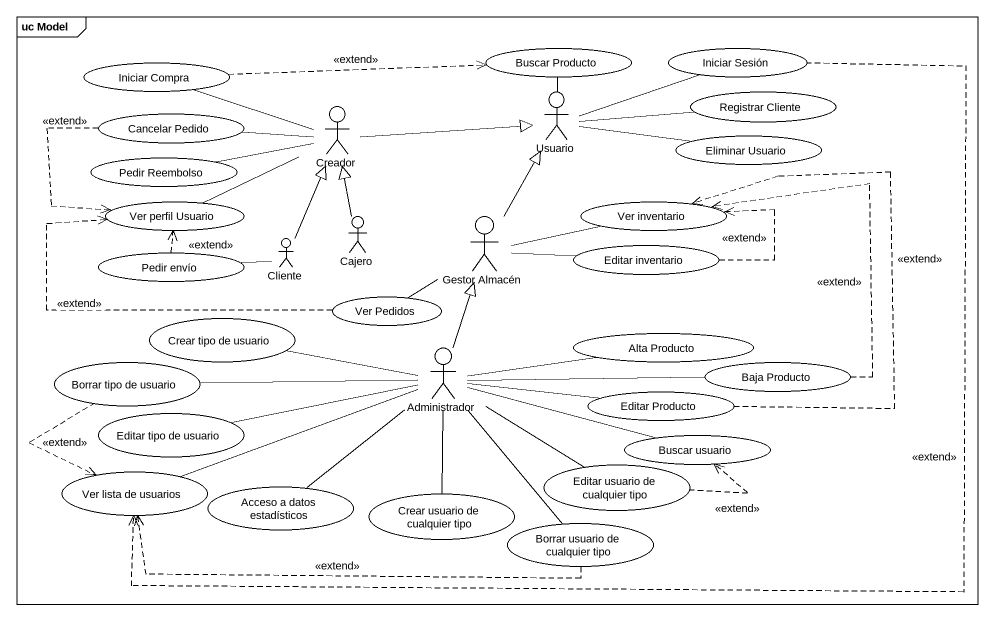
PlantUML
@startuml
mainframe uc Model
usecase "Iniciar Compra" as Iniciar_Compra
usecase "Buscar Producto" as Buscar_Producto
usecase "Iniciar Sesión" as Iniciar_Sesión
usecase "Cancelar Pedido" as Cancelar_Pedido
actor Creador
actor Usuario
usecase "Registrar Cliente" as Registrar_Cliente
usecase "Pedir Reembolso" as Pedir_Reembolso
usecase "Eliminar Usuario" as Eliminar_Usuario
usecase "Ver perfil Usuario" as Ver_perfil_Usuario
actor Cajero
actor "Gestor Almacén" as Gestor_Almacén
usecase "Ver inventario" as Ver_inventario
usecase "Pedir envío" as Pedir_envío
actor Cliente
usecase "Editar inventario" as Editar_inventario
usecase "Ver Pedidos" as Ver_Pedidos
usecase "Borrar tipo de usuario" as Borrar_tipo_de_usuario
usecase "Crear tipo de usuario" as Crear_tipo_de_usuario
actor Administrador
usecase "Alta Producto" as Alta_Producto
usecase "Baja Producto" as Baja_Producto
usecase "Editar Producto" as Editar_Producto
usecase "Editar tipo de usuario" as Editar_tipo_de_usuario
usecase "Buscar usuario" as Buscar_usuario
usecase "Ver lista de usuarios" as Ver_lista_de_usuarios
usecase "Acceso a datos estadísticos" as Acceso_a_datos_estadísticos
usecase "Crear usuario de cualquier tipo" as Crear_usuario_de_cualquier
usecase "Editar usuario de cualquier tipo" as Editar_usuario_de_cualquier
usecase "Borrar usuario de cualquier tipo" as Borrar_usuario_de_cualquier
Iniciar_Compra .right.> Buscar_Producto : <<extend>>
Iniciar_Compra -right- Creador
Iniciar_Sesión ..> Ver_lista_de_usuarios : <<extend>>
Cancelar_Pedido -right- Creador
Cancelar_Pedido ..> Ver_perfil_Usuario : <<extend>>
Creador -right-|> Usuario
Usuario -up- Buscar_Producto
Usuario -right- Iniciar_Sesión
Usuario -right- Registrar_Cliente
Usuario -right- Eliminar_Usuario
Pedir_Reembolso -right- Creador
Ver_perfil_Usuario -right- Creador
Cajero -up-|> Creador
Gestor_Almacén -up-|> Usuario
Gestor_Almacén -right- Ver_inventario
Gestor_Almacén -right- Editar_inventario
Gestor_Almacén -- Ver_Pedidos
Pedir_envío .up.> Ver_perfil_Usuario : <<extend>>
Pedir_envío -right- Cliente
Cliente -up-|> Creador
Editar_inventario .up.> Ver_inventario : <<extend>>
Ver_Pedidos .left.> Ver_perfil_Usuario : <<extend>>
Borrar_tipo_de_usuario ..> Ver_lista_de_usuarios : <<extend>>
Administrador -up-|> Gestor_Almacén
Administrador -left- Borrar_tipo_de_usuario
Administrador -left- Crear_tipo_de_usuario
Administrador -right- Alta_Producto
Administrador -right- Baja_Producto
Administrador -right- Editar_Producto
Administrador -left- Editar_tipo_de_usuario
Administrador -right- Buscar_usuario
Administrador -- Acceso_a_datos_estadísticos
Administrador -- Crear_usuario_de_cualquier
Administrador -- Editar_usuario_de_cualquier
Administrador -- Borrar_usuario_de_cualquier
Baja_Producto .up.> Ver_inventario : <<extend>>
Editar_Producto .up.> Ver_inventario : <<extend>>
Ver_lista_de_usuarios -right- Administrador
Editar_usuario_de_cualquier .right.> Buscar_usuario : <<extend>>
Borrar_usuario_de_cualquier .left.> Ver_lista_de_usuarios : <<extend>>
@enduml
